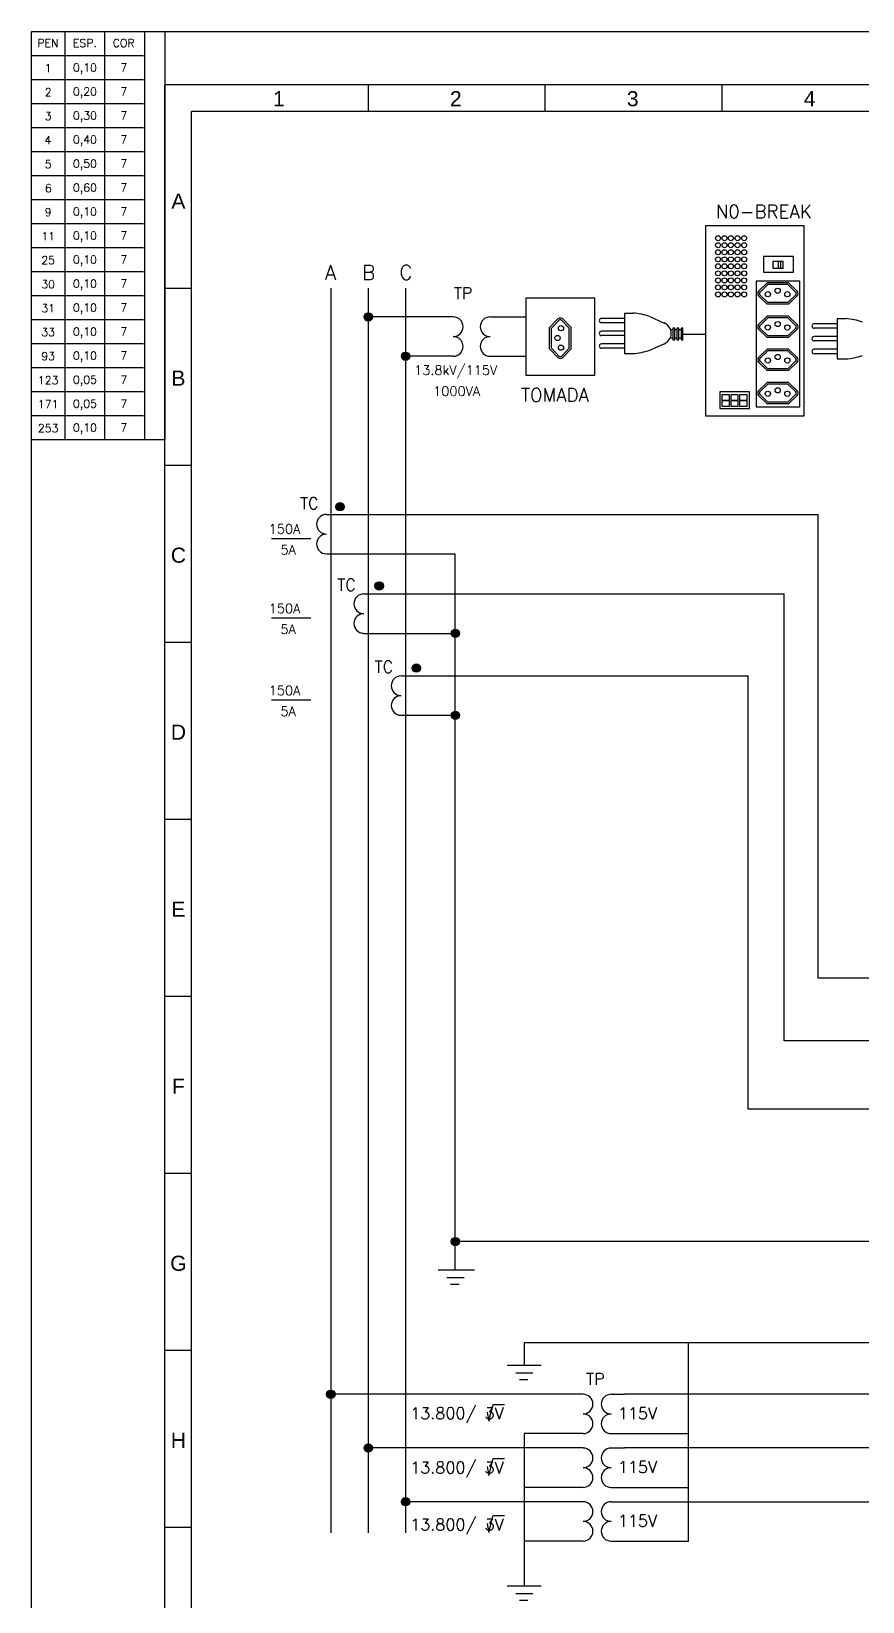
# Model space of a CAD drawing. Header units: millimetres. Extents: x 4701 to 5972, y 985 to 1750.
# Drawn here: x 4700.6 to 4856.5, y 1357 to 1651.3 of the extents above; entities that cross this region are included whole.
import ezdxf
from ezdxf.enums import TextEntityAlignment as Align

# ---------------------------------------------------------------- set-up
doc = ezdxf.new("R2010")
doc.units = ezdxf.units.MM
for name, color, linetype in [('CT00035', 2, 'Continuous'), ('PEN1', 1, 'Continuous'), ('PEN2', 2, 'Continuous'), ('PEN3', 3, 'Continuous'), ('PEN4', 4, 'Continuous'), ('PEN6', 6, 'Continuous'), ('TEXTO 2', 2, 'Continuous'), ('TEXTO3', 3, 'Continuous')]:
    doc.layers.add(name, color=color, linetype=linetype)
doc.styles.add('ROMANS', font='romans.shx', dxfattribs={"height": 1.8})
doc.styles.add('SR-060', font='romans.shx', dxfattribs={"height": 0.15})
doc.styles.add('TEXTO STAHL', font='arial.ttf')

msp = doc.modelspace()

# ---------------------------------------------------------------- hatches: boundary and pattern name
at = {"layer": 'PEN3'}
h = msp.add_hatch(color=256, dxfattribs=at)
h.paths.add_polyline_path([(4763.78, 1598.56, 0.414214), (4763, 1597.77), (4763.78, 1597.77)])
h.paths.add_polyline_path([(4763.78, 1598.56), (4763.78, 1597.77), (4764.57, 1597.77, 0.414214)])
h.paths.add_polyline_path([(4764.57, 1597.77), (4763, 1597.77, 1)])
h = msp.add_hatch(color=256, dxfattribs=at)
h.paths.add_polyline_path([(4770.78, 1591.18, 0.414214), (4770, 1590.39), (4770.78, 1590.39)])
h.paths.add_polyline_path([(4770.78, 1591.18), (4770.78, 1590.39), (4771.57, 1590.39, 0.414214)])
h.paths.add_polyline_path([(4771.57, 1590.39), (4770, 1590.39, 1)])
h = msp.add_hatch(color=256, dxfattribs=at)
h.paths.add_polyline_path([(4758.49, 1562.98, 0.414214), (4757.7, 1562.19), (4758.49, 1562.19)])
h.paths.add_polyline_path([(4758.49, 1562.98), (4758.49, 1562.19), (4759.28, 1562.19, 0.414214)])
h.paths.add_polyline_path([(4759.28, 1562.19), (4757.7, 1562.19, 1)])
h = msp.add_hatch(color=256, dxfattribs=at)
h.paths.add_polyline_path([(4765.84, 1548.15, 0.414214), (4765.06, 1547.36), (4765.84, 1547.36)])
h.paths.add_polyline_path([(4765.84, 1548.15), (4765.84, 1547.36), (4766.63, 1547.36, 0.414214)])
h.paths.add_polyline_path([(4766.63, 1547.36), (4765.06, 1547.36, 1)])
h = msp.add_hatch(color=256, dxfattribs=at)
h.paths.add_polyline_path([(4780.11, 1539.26, 0.414214), (4779.32, 1538.47), (4780.11, 1538.47)])
h.paths.add_polyline_path([(4780.11, 1539.26), (4780.11, 1538.47), (4780.9, 1538.47, 0.414214)])
h.paths.add_polyline_path([(4780.9, 1538.47), (4779.32, 1538.47, 1)])
h = msp.add_hatch(color=256, dxfattribs=at)
h.paths.add_polyline_path([(4772.8, 1532.75, 0.414214), (4772.01, 1531.96), (4772.8, 1531.96)])
h.paths.add_polyline_path([(4772.8, 1532.75), (4772.8, 1531.96), (4773.59, 1531.96, 0.414214)])
h.paths.add_polyline_path([(4773.59, 1531.96), (4772.01, 1531.96, 1)])
h = msp.add_hatch(color=256, dxfattribs=at)
h.paths.add_polyline_path([(4780.11, 1523.9, 0.414214), (4779.32, 1523.11), (4780.11, 1523.11)])
h.paths.add_polyline_path([(4780.11, 1523.9), (4780.11, 1523.11), (4780.9, 1523.11, 0.414214)])
h.paths.add_polyline_path([(4780.9, 1523.11), (4779.32, 1523.11, 1)])
h = msp.add_hatch(color=256, dxfattribs=at)
h.paths.add_polyline_path([(4780.11, 1425.28, 0.414214), (4779.32, 1424.49), (4780.11, 1424.49)])
h.paths.add_polyline_path([(4780.11, 1425.28), (4780.11, 1424.49), (4780.9, 1424.49, 0.414214)])
h.paths.add_polyline_path([(4780.9, 1424.49), (4779.32, 1424.49, 1)])
h = msp.add_hatch(color=256, dxfattribs=at)
h.paths.add_polyline_path([(4756.78, 1396.66, 0.414214), (4756, 1395.87), (4756.78, 1395.87)])
h.paths.add_polyline_path([(4756.78, 1396.66), (4756.78, 1395.87), (4757.57, 1395.87, 0.414214)])
h.paths.add_polyline_path([(4757.57, 1395.87), (4756, 1395.87, 1)])
h = msp.add_hatch(color=256, dxfattribs=at)
h.paths.add_polyline_path([(4763.78, 1386.58, 0.414214), (4763, 1385.8), (4763.78, 1385.8)])
h.paths.add_polyline_path([(4763.78, 1386.58), (4763.78, 1385.8), (4764.57, 1385.8, 0.414214)])
h.paths.add_polyline_path([(4764.57, 1385.8), (4763, 1385.8, 1)])
h = msp.add_hatch(color=256, dxfattribs=at)
h.paths.add_polyline_path([(4770.78, 1376.51, 0.414214), (4770, 1375.72), (4770.78, 1375.72)])
h.paths.add_polyline_path([(4770.78, 1376.51), (4770.78, 1375.72), (4771.57, 1375.72, 0.414214)])
h.paths.add_polyline_path([(4771.57, 1375.72), (4770, 1375.72, 1)])

# ---------------------------------------------------------------- linework, layer by layer
at = {"layer": 'CT00035'}
for p, q in [((4786.08, 1392.52), (4786.37, 1390.82)), ((4786.37, 1390.82), (4787.22, 1393.98)), ((4787.22, 1393.98), (4789.34, 1393.98)), ((4786.37, 1380.63), (4787.22, 1383.8)), ((4787.22, 1383.8), (4789.34, 1383.8)), ((4786.08, 1382.33), (4786.37, 1380.63)), ((4786.08, 1371.67), (4786.37, 1369.97)), ((4786.37, 1369.97), (4787.22, 1373.13)), ((4787.22, 1373.13), (4789.34, 1373.13))]:
    msp.add_line(p, q, dxfattribs=at)
at = {"layer": 'Defpoints'}
for p, q in [((4700.64, 1615.29), (4700.64, 1651.28)), ((4700.64, 1651.28), (4725.64, 1651.28)), ((4706.89, 1651.28), (4706.89, 1574.8)), ((4714.38, 1574.8), (4714.38, 1651.28)), ((4721.87, 1651.28), (4721.87, 1574.8)), ((4725.64, 1651.28), (4725.64, 1574.8)), ((4700.64, 1646.78), (4721.64, 1646.78)), ((4700.64, 1646.78), (4717.96, 1646.78)), ((4700.64, 1642.28), (4721.64, 1642.28)), ((4700.64, 1637.78), (4721.64, 1637.78)), ((4700.64, 1633.28), (4721.64, 1633.28)), ((4700.64, 1628.78), (4721.64, 1628.78)), ((4700.64, 1624.29), (4721.64, 1624.29)), ((4700.64, 1619.79), (4721.64, 1619.79)), ((4700.64, 1615.29), (4721.64, 1615.29)), ((4700.64, 1610.79), (4721.64, 1610.79)), ((4700.64, 1606.29), (4721.64, 1606.29)), ((4700.64, 1601.79), (4721.64, 1601.79)), ((4700.64, 1597.29), (4721.64, 1597.29)), ((4700.64, 1592.79), (4721.64, 1592.79)), ((4700.64, 1588.29), (4721.64, 1588.29)), ((4700.64, 1583.79), (4721.64, 1583.79)), ((4700.64, 1579.3), (4721.64, 1579.3)), ((4700.64, 1574.8), (4725.64, 1574.8))]:
    msp.add_line(p, q, dxfattribs=at)
at = {"layer": 'PEN1'}
for p, q in [((4700.64, 1057.28), (4700.64, 1651.28)), ((4700.64, 1651.28), (5541.64, 1651.28)), ((4763.81, 1636.28), (4763.81, 1641.28)), ((4796.97, 1636.28), (4796.97, 1641.28)), ((4830.14, 1636.28), (4830.14, 1641.28)), ((4730.64, 1072.28), (4730.64, 1636.28)), ((5526.64, 1636.28), (4730.64, 1636.28)), ((4730.64, 1603.1), (4725.64, 1603.1)), ((4730.64, 1569.93), (4725.64, 1569.93)), ((4745.63, 1556.27), (4753.04, 1556.27)), ((4745.63, 1541.37), (4753.04, 1541.37)), ((4730.64, 1536.75), (4725.64, 1536.75)), ((4745.63, 1526), (4753.04, 1526)), ((4730.64, 1503.57), (4725.64, 1503.57)), ((4730.64, 1470.4), (4725.64, 1470.4)), ((4730.64, 1437.22), (4725.64, 1437.22)), ((4730.64, 1404.04), (4725.64, 1404.04)), ((4730.64, 1370.87), (4725.64, 1370.87))]:
    msp.add_line(p, q, dxfattribs=at)
at = {"layer": 'PEN1', "color": 1}
for p, q in [((4838.58, 1604.16), (4836.97, 1602.61)), ((4838.71, 1603.83), (4837.19, 1602.37)), ((4842.59, 1604.16), (4838.58, 1604.16)), ((4842.46, 1603.83), (4838.71, 1603.83)), ((4842.46, 1603.83), (4843.97, 1602.37)), ((4842.59, 1604.16), (4844.2, 1602.61)), ((4838.58, 1600.14), (4836.97, 1601.7)), ((4838.71, 1600.47), (4837.19, 1601.93)), ((4842.46, 1600.47), (4843.97, 1601.93)), ((4842.59, 1600.14), (4844.2, 1601.7)), ((4838.58, 1597.92), (4836.97, 1596.36)), ((4842.59, 1600.14), (4838.58, 1600.14)), ((4842.59, 1600.14), (4838.58, 1600.14)), ((4842.59, 1597.92), (4838.58, 1597.92)), ((4842.46, 1600.47), (4838.71, 1600.47)), ((4842.59, 1597.92), (4844.2, 1596.36)), ((4797.78, 1595.78), (4799.34, 1597.39)), ((4797.78, 1591.76), (4797.78, 1595.78)), ((4798.11, 1595.65), (4799.58, 1597.16)), ((4798.11, 1591.9), (4798.11, 1595.65)), ((4801.47, 1595.65), (4800.01, 1597.16)), ((4801.8, 1595.78), (4800.25, 1597.39)), ((4801.47, 1591.9), (4801.47, 1595.65)), ((4801.8, 1591.76), (4801.8, 1595.78)), ((4801.8, 1591.76), (4801.8, 1595.78)), ((4811.81, 1597.49), (4807.49, 1597.49)), ((4811.81, 1596.67), (4807.49, 1596.67)), ((4811.81, 1595.1), (4807.49, 1595.1)), ((4820.89, 1595.32), (4820.49, 1595.32)), ((4821.65, 1595.32), (4821.25, 1595.32)), ((4822.42, 1595.32), (4822.01, 1595.32)), ((4838.58, 1593.9), (4836.97, 1595.46)), ((4838.71, 1597.59), (4837.19, 1596.13)), ((4838.71, 1594.23), (4837.19, 1595.69)), ((4842.46, 1597.59), (4838.71, 1597.59)), ((4842.46, 1597.59), (4843.97, 1596.13)), ((4842.46, 1594.23), (4843.97, 1595.69)), ((4842.59, 1593.9), (4844.2, 1595.46)), ((4851.7, 1596.48), (4847.38, 1596.48)), ((4851.7, 1595.66), (4847.38, 1595.66)), ((4811.81, 1594.28), (4807.49, 1594.28)), ((4811.81, 1592.71), (4807.49, 1592.71)), ((4820.89, 1593.81), (4820.4, 1593.81)), ((4821.65, 1593.81), (4821.25, 1593.81)), ((4822.42, 1593.81), (4822.01, 1593.81)), ((4842.59, 1593.9), (4838.58, 1593.9)), ((4842.59, 1593.9), (4838.58, 1593.9)), ((4842.46, 1594.23), (4838.71, 1594.23)), ((4851.7, 1594.09), (4847.38, 1594.09)), ((4851.7, 1593.27), (4847.38, 1593.27)), ((4797.78, 1591.76), (4799.34, 1590.15)), ((4798.11, 1591.9), (4799.58, 1590.38)), ((4801.47, 1591.9), (4800.01, 1590.38)), ((4801.8, 1591.76), (4800.25, 1590.15)), ((4811.81, 1591.89), (4807.49, 1591.89)), ((4838.58, 1591.75), (4836.97, 1590.19)), ((4838.58, 1587.73), (4836.97, 1589.28)), ((4838.71, 1591.42), (4837.19, 1589.95)), ((4838.71, 1588.06), (4837.19, 1589.52)), ((4842.59, 1591.75), (4838.58, 1591.75)), ((4842.46, 1591.42), (4838.71, 1591.42)), ((4842.46, 1591.42), (4843.97, 1589.95)), ((4842.46, 1588.06), (4843.97, 1589.52)), ((4842.59, 1591.75), (4844.2, 1590.19)), ((4842.59, 1587.73), (4844.2, 1589.28)), ((4851.7, 1591.7), (4847.38, 1591.7)), ((4851.7, 1590.88), (4847.38, 1590.88)), ((4842.59, 1587.73), (4838.58, 1587.73)), ((4842.59, 1587.73), (4838.58, 1587.73)), ((4842.46, 1588.06), (4838.71, 1588.06)), ((4838.58, 1585.51), (4836.97, 1583.95)), ((4838.71, 1585.18), (4837.19, 1583.71)), ((4838.71, 1581.81), (4837.19, 1583.28)), ((4842.59, 1585.51), (4838.58, 1585.51)), ((4842.46, 1585.18), (4838.71, 1585.18)), ((4842.46, 1585.18), (4843.97, 1583.71)), ((4842.46, 1581.81), (4843.97, 1583.28)), ((4842.59, 1585.51), (4844.2, 1583.95)), ((4838.58, 1581.48), (4836.97, 1583.04)), ((4842.59, 1581.48), (4838.58, 1581.48)), ((4842.59, 1581.48), (4838.58, 1581.48)), ((4842.46, 1581.81), (4838.71, 1581.81)), ((4842.59, 1581.48), (4844.2, 1583.04))]:
    msp.add_line(p, q, dxfattribs=at)
for points in [[(4843.48, 1609.12), (4837.89, 1609.12), (4837.89, 1606.14), (4843.48, 1606.14)], [(4841.59, 1608.15), (4839.64, 1608.15), (4839.64, 1606.92), (4841.59, 1606.92)], [(4841.11, 1608.15), (4840.62, 1608.15), (4840.62, 1606.92), (4841.11, 1606.92)], [(4844.69, 1604.49), (4836.48, 1604.49), (4836.48, 1580.94), (4844.69, 1580.94)], [(4821.25, 1595.64), (4820.89, 1595.64), (4820.89, 1593.49), (4821.25, 1593.49)], [(4822.01, 1595.64), (4821.65, 1595.64), (4821.65, 1593.49), (4822.01, 1593.49)], [(4822.77, 1595.64), (4822.42, 1595.64), (4822.42, 1593.49), (4822.77, 1593.49)], [(4835.24, 1583.73), (4829.7, 1583.73), (4829.7, 1580.58), (4835.24, 1580.58)], [(4831.51, 1583.18), (4830.07, 1583.18), (4830.07, 1582.19), (4831.51, 1582.19)], [(4833.16, 1583.18), (4831.73, 1583.18), (4831.73, 1582.19), (4833.16, 1582.19)], [(4834.82, 1583.18), (4833.38, 1583.18), (4833.38, 1582.19), (4834.82, 1582.19)], [(4831.51, 1582.04), (4830.07, 1582.04), (4830.07, 1581.06), (4831.51, 1581.06)], [(4833.16, 1582.04), (4831.73, 1582.04), (4831.73, 1581.06), (4833.16, 1581.06)], [(4834.82, 1582.04), (4833.38, 1582.04), (4833.38, 1581.06), (4834.82, 1581.06)]]:
    msp.add_lwpolyline(points, close=True, dxfattribs=at)
for centre, radius in [((4829.36, 1612.52), 0.467), ((4830.55, 1612.52), 0.467), ((4831.78, 1612.52), 0.467), ((4833.03, 1612.52), 0.467), ((4834.26, 1612.52), 0.467), ((4829.36, 1611.21), 0.467), ((4829.36, 1609.89), 0.467), ((4830.55, 1611.21), 0.467), ((4830.55, 1609.89), 0.467), ((4831.78, 1611.21), 0.467), ((4831.78, 1609.89), 0.467), ((4833.03, 1611.21), 0.467), ((4833.03, 1609.89), 0.467), ((4834.26, 1611.21), 0.467), ((4834.26, 1609.89), 0.467), ((4829.36, 1608.57), 0.467), ((4829.36, 1607.26), 0.467), ((4830.55, 1608.57), 0.467), ((4830.55, 1607.26), 0.467), ((4831.78, 1608.57), 0.467), ((4831.78, 1607.26), 0.467), ((4833.03, 1608.57), 0.467), ((4833.03, 1607.26), 0.467), ((4834.26, 1608.57), 0.467), ((4834.26, 1607.26), 0.467), ((4829.36, 1605.94), 0.467), ((4829.36, 1604.62), 0.467), ((4829.36, 1603.31), 0.467), ((4830.55, 1605.94), 0.467), ((4830.55, 1604.62), 0.467), ((4830.55, 1603.31), 0.467), ((4831.78, 1605.94), 0.467), ((4831.78, 1604.62), 0.467), ((4831.78, 1603.31), 0.467), ((4833.03, 1605.94), 0.467), ((4833.03, 1604.62), 0.467), ((4833.03, 1603.31), 0.467), ((4834.26, 1605.94), 0.467), ((4834.26, 1604.62), 0.467), ((4834.26, 1603.31), 0.467), ((4829.36, 1601.99), 0.467), ((4830.55, 1601.99), 0.467), ((4831.78, 1601.99), 0.467), ((4833.03, 1601.99), 0.467), ((4834.26, 1601.99), 0.467), ((4838.7, 1602.03), 0.484), ((4840.54, 1602.68), 0.484), ((4842.35, 1602.03), 0.484), ((4799.92, 1595.66), 0.484), ((4838.7, 1595.79), 0.484), ((4840.54, 1596.43), 0.484), ((4842.35, 1595.79), 0.484), ((4799.27, 1593.82), 0.484), ((4799.92, 1592.01), 0.484), ((4838.7, 1589.61), 0.484), ((4840.54, 1590.26), 0.484), ((4842.35, 1589.61), 0.484), ((4838.7, 1583.37), 0.484), ((4840.54, 1584.02), 0.484), ((4842.35, 1583.37), 0.484)]:
    msp.add_circle(centre, radius, dxfattribs=at)
for centre, radius, start, end in [((4837.53, 1602.15), 0.725, 141.1271, 218.8729), ((4837.53, 1602.15), 0.395, 141.1271, 218.8729), ((4843.64, 1602.15), 0.395, 321.1271, 38.8729), ((4843.64, 1602.15), 0.725, 321.1271, 38.8729), ((4799.79, 1596.83), 0.725, 51.1271, 128.8729), ((4799.79, 1596.83), 0.395, 51.1271, 128.8729), ((4807.49, 1597.08), 0.408, 90, 270), ((4807.49, 1594.69), 0.408, 90, 270), ((4837.53, 1595.91), 0.725, 141.1271, 218.8729), ((4837.53, 1595.91), 0.395, 141.1271, 218.8729), ((4843.64, 1595.91), 0.395, 321.1271, 38.8729), ((4843.64, 1595.91), 0.725, 321.1271, 38.8729), ((4847.38, 1596.07), 0.408, 90, 270), ((4807.49, 1592.3), 0.408, 90, 270), ((4847.38, 1593.68), 0.408, 90, 270), ((4799.79, 1590.72), 0.725, 231.1271, 308.8729), ((4799.79, 1590.72), 0.395, 231.1271, 308.8729), ((4837.53, 1589.74), 0.725, 141.1271, 218.8729), ((4837.53, 1589.74), 0.395, 141.1271, 218.8729), ((4843.64, 1589.74), 0.395, 321.1271, 38.8729), ((4843.64, 1589.74), 0.725, 321.1271, 38.8729), ((4847.38, 1591.29), 0.408, 90, 270), ((4837.53, 1583.49), 0.725, 141.1271, 218.8729), ((4837.53, 1583.49), 0.395, 141.1271, 218.8729), ((4843.64, 1583.49), 0.395, 321.1271, 38.8729), ((4843.64, 1583.49), 0.725, 321.1271, 38.8729)]:
    msp.add_arc(centre, radius, start, end, dxfattribs=at)
at = {"layer": 'PEN2'}
for p, q in [((4811.81, 1598.48), (4811.81, 1590.9)), ((4811.81, 1598.48), (4813.4, 1598.48)), ((4816.57, 1597.83), (4819.27, 1596.63)), ((4851.7, 1597.47), (4851.7, 1589.89)), ((4851.7, 1597.47), (4853.3, 1597.47)), ((4816.57, 1591.55), (4819.27, 1592.75)), ((4811.81, 1590.9), (4813.4, 1590.9)), ((4851.7, 1589.89), (4853.3, 1589.89))]:
    msp.add_line(p, q, dxfattribs=at)
for centre, radius, start, end in [((4812.32, 1585.18), 13.35, 71.4662, 85.363), ((4818.5, 1594.69), 2.09, 291.4608, 68.5392), ((4852.22, 1584.16), 13.35, 71.4662, 85.363), ((4812.32, 1604.21), 13.35, 274.637, 288.5338), ((4852.22, 1603.2), 13.35, 274.637, 288.5338)]:
    msp.add_arc(centre, radius, start, end, dxfattribs=at)
at = {"layer": 'PEN3'}
for p, q in [((4777.2, 1597.77), (4763.78, 1597.77)), ((4779.72, 1597.77), (4777.2, 1597.77)), ((4786.62, 1597.77), (4789.15, 1597.77)), ((4789.15, 1597.77), (4793.43, 1597.77)), ((4777.2, 1590.39), (4770.78, 1590.39)), ((4779.72, 1590.39), (4777.2, 1590.39)), ((4786.62, 1590.39), (4789.15, 1590.39)), ((4789.15, 1590.39), (4793.43, 1590.39)), ((4755.94, 1560.75), (4758.46, 1560.75)), ((4755.94, 1560.75), (4758.46, 1560.75)), ((4757.2, 1560.75), (4848.14, 1560.75)), ((4848.14, 1473.82), (4848.14, 1560.75)), ((4755.94, 1553.37), (4758.46, 1553.37)), ((4758.46, 1553.37), (4780.11, 1553.37)), ((4780.11, 1419.18), (4780.11, 1553.37)), ((4762.94, 1545.85), (4765.46, 1545.85)), ((4765.46, 1545.85), (4841.78, 1545.85)), ((4841.78, 1462.09), (4841.78, 1545.85)), ((4762.94, 1538.47), (4765.46, 1538.47)), ((4765.46, 1538.47), (4780.11, 1538.47)), ((4769.94, 1530.49), (4772.46, 1530.49)), ((4769.94, 1530.49), (4772.46, 1530.49)), ((4772.46, 1530.49), (4835.03, 1530.49)), ((4835.03, 1449.3), (4835.03, 1530.49)), ((4769.94, 1523.11), (4772.46, 1523.11)), ((4772.46, 1523.11), (4780.11, 1523.11)), ((4932.24, 1473.82), (4848.14, 1473.82)), ((4932.24, 1462.09), (4841.78, 1462.09)), ((4932.24, 1449.3), (4835.03, 1449.3)), ((5003.94, 1424.49), (4780.11, 1424.49)), ((5128.78, 1405.52), (4793, 1405.52)), ((4793, 1405.52), (4793, 1401.32)), ((4823.84, 1368.34), (4823.84, 1405.52)), ((4804.06, 1395.87), (4756.78, 1395.87)), ((4809.32, 1395.87), (4811.84, 1395.87)), ((5136.15, 1395.87), (4811.84, 1395.87)), ((4804.06, 1388.49), (4793, 1388.49)), ((4793, 1388.49), (4793, 1359.96)), ((4809.32, 1388.49), (4823.84, 1388.49)), ((4804.06, 1385.8), (4763.78, 1385.8)), ((4809.32, 1385.8), (4811.84, 1385.8)), ((5143.52, 1385.8), (4811.84, 1385.8)), ((4804.06, 1378.42), (4793, 1378.42)), ((4809.32, 1378.42), (4823.84, 1378.42)), ((4804.06, 1375.72), (4770.78, 1375.72)), ((4809.32, 1375.72), (5151.19, 1375.72)), ((4804.06, 1368.34), (4793, 1368.34)), ((4809.32, 1368.34), (4823.84, 1368.34))]:
    msp.add_line(p, q, dxfattribs=at)
msp.add_lwpolyline([(4827.06, 1614.92), (4845.45, 1614.92), (4845.45, 1579.18), (4827.06, 1579.18)], close=True, dxfattribs=at)
for centre in [(4763.78, 1597.77), (4770.78, 1590.39), (4758.49, 1562.19), (4765.84, 1547.36), (4780.11, 1538.47), (4772.8, 1531.96), (4780.11, 1523.11), (4780.11, 1424.49), (4756.78, 1395.87), (4763.78, 1385.8), (4770.78, 1375.72)]:
    msp.add_circle(centre, 0.788, dxfattribs=at)
for centre, start, end in [((4779.72, 1595.92), 270, 90), ((4786.62, 1595.92), 90, 270), ((4779.72, 1592.24), 270, 90), ((4786.62, 1592.24), 90, 270), ((4755.94, 1558.91), 90, 270), ((4755.94, 1555.22), 90, 270), ((4762.94, 1544.01), 90, 270), ((4762.94, 1540.32), 90, 270), ((4769.94, 1528.64), 90, 270), ((4769.94, 1524.95), 90, 270), ((4804.06, 1394.03), 270, 90), ((4809.32, 1394.03), 90, 270), ((4804.06, 1390.34), 270, 90), ((4809.32, 1390.34), 90, 270), ((4804.06, 1383.95), 270, 90), ((4809.32, 1383.95), 90, 270), ((4804.06, 1380.26), 270, 90), ((4809.32, 1380.26), 90, 270), ((4804.06, 1373.88), 270, 90), ((4809.32, 1373.88), 90, 270), ((4804.06, 1370.19), 270, 90), ((4809.32, 1370.19), 90, 270)]:
    msp.add_arc(centre, 1.84, start, end, dxfattribs=at)
at = {"layer": 'PEN4'}
for p, q in [((4776.92, 1419.18), (4783.72, 1419.18)), ((4778.55, 1417.73), (4781.74, 1417.73)), ((4779.23, 1416.5), (4780.82, 1416.5)), ((4789.81, 1401.32), (4796.2, 1401.32)), ((4791.44, 1399.87), (4794.64, 1399.87)), ((4792.12, 1398.64), (4793.72, 1398.64)), ((4789.81, 1359.96), (4796.2, 1359.96)), ((4791.44, 1358.51), (4794.64, 1358.51)), ((4792.12, 1357.27), (4793.72, 1357.27))]:
    msp.add_line(p, q, dxfattribs=at)
at = {"layer": 'PEN6'}
for p, q in [((4725.64, 1067.28), (4725.64, 1641.28)), ((5531.64, 1641.28), (4725.64, 1641.28)), ((4756.78, 1603.18), (4756.78, 1369.89)), ((4763.78, 1603.18), (4763.78, 1369.89)), ((4770.78, 1603.18), (4770.78, 1369.89))]:
    msp.add_line(p, q, dxfattribs=at)
at = {"layer": 'TEXTO 2'}
msp.add_lwpolyline([(4793.41, 1601.35), (4806.18, 1601.35), (4806.18, 1586.81), (4793.41, 1586.81)], close=True, dxfattribs=at)
at = {"layer": 'TEXTO3'}
msp.add_line((4822.77, 1594.57), (4827.06, 1594.57), dxfattribs=at)

# ---------------------------------------------------------------- texts
at = {"layer": 'CT00035', "style": 'ROMANS'}
for s, p in [('TP', (4804.62, 1397.62)), ('13.800/ 3V ', (4771.64, 1391.2)), ('115V', (4810.57, 1391.2)), ('13.800/ 3V ', (4771.64, 1381.02)), ('115V', (4810.57, 1381.13)), ('13.800/ 3V ', (4771.64, 1370.35)), ('115V', (4810.57, 1371.05))]:
    msp.add_text(s, height=2.2, dxfattribs=at).set_placement(p)
at = {"layer": 'Defpoints', "style": 'SR-060'}
for s, p in [('PEN', (4703.75, 1649.1)), ('ESP.', (4710.68, 1649.1)), ('COR', (4717.93, 1649.1)), ('1', (4703.78, 1644.39)), ('0,10', (4710.68, 1644.5)), ('7', (4717.98, 1644.5)), ('2', (4703.78, 1639.89)), ('0,20', (4710.68, 1640)), ('7', (4717.98, 1640)), ('3', (4703.78, 1635.4)), ('0,30', (4710.68, 1635.5)), ('7', (4717.98, 1635.5)), ('4', (4703.74, 1630.9)), ('0,40', (4710.68, 1631)), ('7', (4717.98, 1631)), ('5', (4703.78, 1626.4)), ('0,50', (4710.68, 1626.5)), ('7', (4717.98, 1626.5)), ('6', (4703.81, 1621.9)), ('0,60', (4710.68, 1622)), ('7', (4717.98, 1622)), ('9', (4703.78, 1617.4)), ('0,10', (4710.68, 1617.51)), ('7', (4717.98, 1617.51)), ('11', (4703.78, 1612.9)), ('0,10', (4710.68, 1613.01)), ('7', (4717.98, 1613.01)), ('25', (4703.78, 1608.4)), ('0,10', (4710.68, 1608.51)), ('7', (4717.98, 1608.51)), ('30', (4703.78, 1603.9)), ('0,10', (4710.68, 1604.01)), ('7', (4717.98, 1604.01)), ('31', (4703.78, 1599.4)), ('0,10', (4710.68, 1599.51)), ('7', (4717.98, 1599.51)), ('33', (4703.78, 1594.91)), ('0,10', (4710.68, 1595.01)), ('7', (4717.98, 1595.01)), ('93', (4703.78, 1590.41)), ('0,10', (4710.68, 1590.51)), ('7', (4717.98, 1590.51)), ('123', (4703.78, 1585.91)), ('0,05', (4710.68, 1586.01)), ('7', (4717.98, 1586.01)), ('171', (4703.78, 1581.41)), ('0,05', (4710.68, 1581.51)), ('7', (4717.98, 1581.51)), ('253', (4703.78, 1576.91)), ('0,10', (4710.68, 1577.02)), ('7', (4717.98, 1577.02))]:
    msp.add_text(s, height=1.5, dxfattribs=at).set_placement(p, align=Align.MIDDLE_CENTER)
at = {"layer": 'PEN1', "style": 'TEXTO STAHL'}
for s, p in [('1', (4747.03, 1638.67)), ('2', (4780.2, 1638.67)), ('3', (4813.37, 1638.67)), ('4', (4846.53, 1638.67)), ('A', (4728.2, 1619.48)), ('B', (4728.2, 1586.3)), ('C', (4728.2, 1553.12)), ('D', (4728.2, 1519.95)), ('E', (4728.2, 1486.77)), ('F', (4728.2, 1453.6)), ('G', (4728.2, 1420.42)), ('H', (4728.2, 1387.24))]:
    msp.add_text(s, height=2.83, dxfattribs=at).set_placement(p, align=Align.MIDDLE_CENTER)
at = {"layer": 'PEN1', "style": 'ROMANS'}
for s, height, p in [('13.8kV/115V ', 1.7745, (4772.39, 1586.91)), ('1000VA', 1.774, (4775.96, 1582.97)), ('150A', 1.774, (4745.13, 1557.14)), ('5A', 1.774, (4747.33, 1553.25)), ('150A', 1.774, (4745.13, 1542.24)), ('5A', 1.774, (4747.33, 1538.35)), ('150A', 1.774, (4745.13, 1526.88)), ('5A', 1.774, (4747.33, 1522.98))]:
    msp.add_text(s, height=height, dxfattribs=at).set_placement(p)
at = {"layer": 'PEN3', "style": 'ROMANS'}
for s, height, p in [('N0-BREAK', 2.5, (4828.93, 1616.28)), ('TP', 2.2, (4779.84, 1601.11)), ('TOMADA', 2.5, (4792.39, 1581.89)), ('TC', 2.2, (4750.99, 1561.75)), ('TC', 2.2, (4757.98, 1546.46)), ('TC', 2.2, (4764.98, 1531.09))]:
    msp.add_text(s, height=height, dxfattribs=at).set_placement(p)
at = {"layer": 'PEN4', "style": 'ROMANS'}
for s, p in [('A', (4755.63, 1604.74)), ('B', (4762.63, 1604.74)), ('C', (4769.63, 1604.74))]:
    msp.add_text(s, height=2.73, dxfattribs=at).set_placement(p)

doc.saveas('drawing.dxf')
